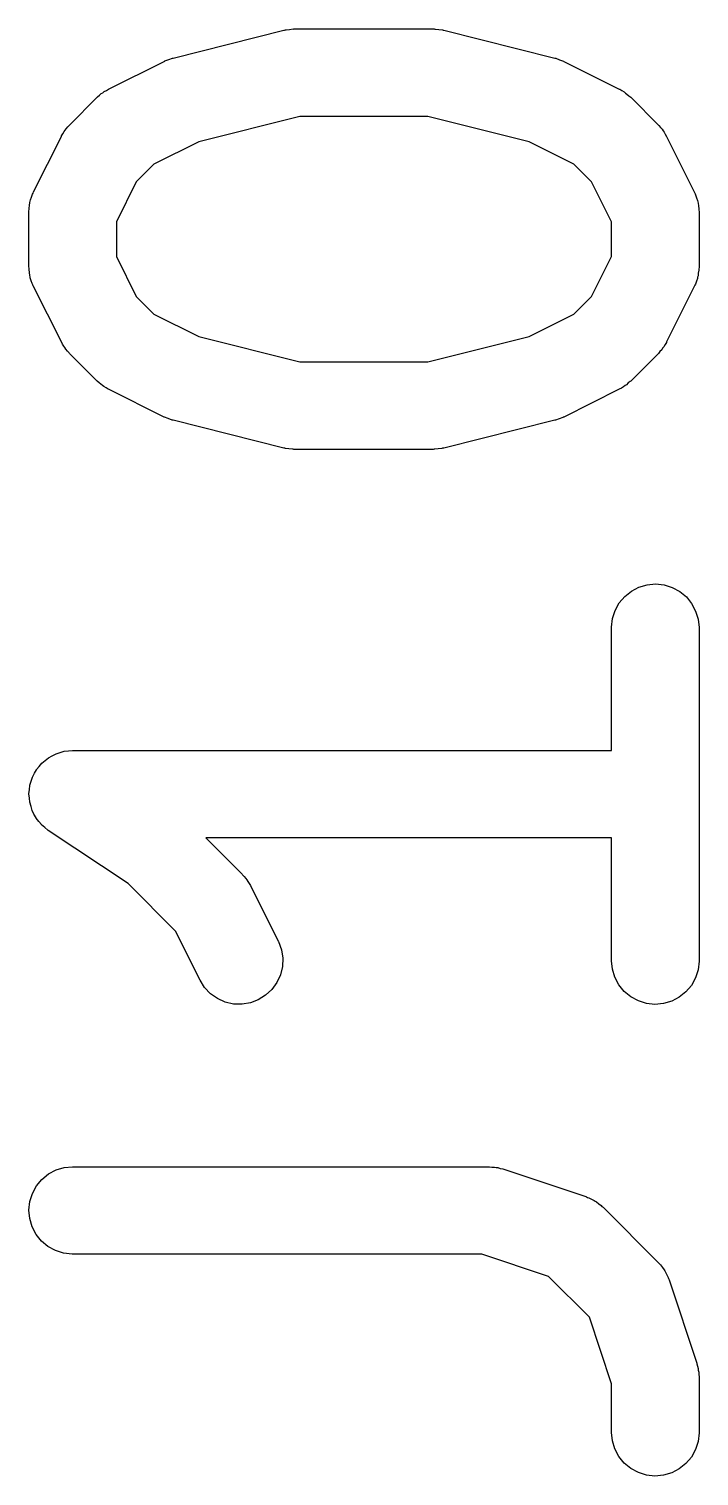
# Model space of a CAD drawing. Extents: x 0.26 to 6.88, y 0.69 to 3.68.
# Drawn here: x 2.4603 to 2.5056, y 1.1002 to 1.198 of the extents above; entities that cross this region are included whole.
import ezdxf

# ---------------------------------------------------------------- set-up
doc = ezdxf.new("R2010")
doc.units = 0
doc.header["$MEASUREMENT"] = 0
doc.layers.add('BLACK', color=7, linetype='CONTINUOUS')

msp = doc.modelspace()

# ---------------------------------------------------------------- linework, layer by layer
at = {"layer": 'BLACK', "linetype": 'CONTINUOUS'}
for p, q in [((2.47007, 1.19598), (2.47756, 1.19786)), ((2.47756, 1.19786), (2.4776, 1.19787)), ((2.4776, 1.19787), (2.47766, 1.19788)), ((2.47766, 1.19788), (2.47771, 1.19789)), ((2.47771, 1.19789), (2.47794, 1.19791)), ((2.47794, 1.19791), (2.47818, 1.19795)), ((2.47818, 1.19795), (2.47823, 1.19794)), ((2.47823, 1.19794), (2.47828, 1.19795)), ((2.47828, 1.19795), (2.48765, 1.19795)), ((2.48765, 1.19795), (2.4877, 1.19795)), ((2.4877, 1.19795), (2.48775, 1.19794)), ((2.48775, 1.19794), (2.4878, 1.19794)), ((2.4878, 1.19794), (2.48803, 1.19791)), ((2.48803, 1.19791), (2.48827, 1.19788)), ((2.48827, 1.19788), (2.48832, 1.19787)), ((2.48832, 1.19787), (2.48837, 1.19786)), ((2.48837, 1.19786), (2.49587, 1.19598)), ((2.46571, 1.19389), (2.46946, 1.19576)), ((2.46946, 1.19576), (2.4695, 1.19578)), ((2.4695, 1.19578), (2.46951, 1.19578)), ((2.46951, 1.19578), (2.46952, 1.19579)), ((2.46952, 1.19579), (2.46978, 1.19588)), ((2.46978, 1.19588), (2.47004, 1.19598)), ((2.47004, 1.19598), (2.47005, 1.19598)), ((2.47005, 1.19598), (2.47007, 1.19598)), ((2.49587, 1.19598), (2.49591, 1.19597)), ((2.49591, 1.19597), (2.49592, 1.19597)), ((2.49592, 1.19597), (2.49594, 1.19597)), ((2.49594, 1.19597), (2.49619, 1.19587)), ((2.49619, 1.19587), (2.49645, 1.19577)), ((2.49645, 1.19577), (2.49646, 1.19577)), ((2.49646, 1.19577), (2.49647, 1.19576)), ((2.49647, 1.19576), (2.50022, 1.19389)), ((2.46542, 1.19372), (2.46557, 1.1938)), ((2.46557, 1.1938), (2.46571, 1.19389)), ((2.50022, 1.19389), (2.50026, 1.19387)), ((2.50026, 1.19387), (2.5004, 1.19378)), ((2.5004, 1.19378), (2.50055, 1.1937)), ((2.46307, 1.19146), (2.46494, 1.19333)), ((2.46494, 1.19333), (2.46497, 1.19336)), ((2.46497, 1.19336), (2.4651, 1.19347)), ((2.4651, 1.19347), (2.46522, 1.19358)), ((2.46522, 1.19358), (2.46533, 1.19364)), ((2.46533, 1.19364), (2.46542, 1.19372)), ((2.50055, 1.1937), (2.50064, 1.19362)), ((2.50064, 1.19362), (2.50074, 1.19355)), ((2.50074, 1.19355), (2.50086, 1.19344)), ((2.50086, 1.19344), (2.50099, 1.19333)), ((2.50099, 1.19333), (2.50287, 1.19146)), ((2.47864, 1.19204), (2.47181, 1.19033)), ((2.48729, 1.19204), (2.47864, 1.19204)), ((2.49412, 1.19033), (2.48729, 1.19204)), ((2.46254, 1.19073), (2.46263, 1.19087)), ((2.46263, 1.19087), (2.4627, 1.19101)), ((2.4627, 1.19101), (2.46278, 1.19111)), ((2.46278, 1.19111), (2.46285, 1.19121)), ((2.46285, 1.19121), (2.46296, 1.19133)), ((2.46296, 1.19133), (2.46307, 1.19146)), ((2.50287, 1.19146), (2.50289, 1.19143)), ((2.50289, 1.19143), (2.503, 1.1913)), ((2.503, 1.1913), (2.50311, 1.19118)), ((2.50311, 1.19118), (2.50318, 1.19107)), ((2.50318, 1.19107), (2.50325, 1.19098)), ((2.50325, 1.19098), (2.50333, 1.19083)), ((2.46064, 1.18694), (2.46252, 1.19069)), ((2.46252, 1.19069), (2.46254, 1.19073)), ((2.47181, 1.19033), (2.46878, 1.18882)), ((2.49715, 1.18882), (2.49412, 1.19033)), ((2.50333, 1.19083), (2.50342, 1.19069)), ((2.50342, 1.19069), (2.50529, 1.18694)), ((2.46878, 1.18882), (2.46758, 1.18762)), ((2.49835, 1.18762), (2.49715, 1.18882)), ((2.46061, 1.18686), (2.46064, 1.18694)), ((2.46758, 1.18762), (2.46624, 1.18492)), ((2.4997, 1.18492), (2.49835, 1.18762)), ((2.50529, 1.18694), (2.50531, 1.1869)), ((2.46034, 1.18584), (2.46037, 1.18603)), ((2.46037, 1.18603), (2.46039, 1.18623)), ((2.46039, 1.18623), (2.46042, 1.18632)), ((2.46042, 1.18632), (2.46044, 1.1864)), ((2.46044, 1.1864), (2.46051, 1.18659)), ((2.46051, 1.18659), (2.46057, 1.18678)), ((2.46057, 1.18678), (2.46061, 1.18686)), ((2.50531, 1.1869), (2.50534, 1.18682)), ((2.50534, 1.18682), (2.50538, 1.18675)), ((2.50538, 1.18675), (2.50544, 1.18655)), ((2.50544, 1.18655), (2.50551, 1.18636)), ((2.50551, 1.18636), (2.50552, 1.18628)), ((2.50552, 1.18628), (2.50555, 1.18619)), ((2.50555, 1.18619), (2.50557, 1.18599)), ((2.50557, 1.18599), (2.5056, 1.18579)), ((2.46033, 1.18566), (2.46034, 1.18575)), ((2.46033, 1.18562), (2.46033, 1.18566)), ((2.46033, 1.18187), (2.46033, 1.18562)), ((2.46034, 1.18575), (2.46034, 1.18584)), ((2.5056, 1.18579), (2.5056, 1.18571)), ((2.5056, 1.18571), (2.50561, 1.18562)), ((2.50561, 1.18562), (2.50561, 1.18187)), ((2.46624, 1.18492), (2.46624, 1.18257)), ((2.4997, 1.18257), (2.4997, 1.18492)), ((2.46624, 1.18257), (2.46758, 1.17987)), ((2.49835, 1.17987), (2.4997, 1.18257)), ((2.46034, 1.18178), (2.46033, 1.18187)), ((2.46034, 1.1817), (2.46034, 1.18178)), ((2.46037, 1.1815), (2.46034, 1.1817)), ((2.46039, 1.1813), (2.46037, 1.1815)), ((2.46041, 1.18121), (2.46039, 1.1813)), ((2.46042, 1.18113), (2.46041, 1.18121)), ((2.46049, 1.18094), (2.46042, 1.18113)), ((2.5055, 1.18109), (2.50543, 1.1809)), ((2.50551, 1.18117), (2.5055, 1.18109)), ((2.50554, 1.18126), (2.50551, 1.18117)), ((2.50556, 1.18146), (2.50554, 1.18126)), ((2.5056, 1.18166), (2.50556, 1.18146)), ((2.50561, 1.18183), (2.5056, 1.18174)), ((2.5056, 1.18174), (2.5056, 1.18166)), ((2.50561, 1.18187), (2.50561, 1.18183)), ((2.46055, 1.18075), (2.46049, 1.18094)), ((2.46059, 1.18067), (2.46055, 1.18075)), ((2.46062, 1.18059), (2.46059, 1.18067)), ((2.46064, 1.18055), (2.46062, 1.18059)), ((2.46252, 1.1768), (2.46064, 1.18055)), ((2.50529, 1.18055), (2.50342, 1.1768)), ((2.50532, 1.18063), (2.50529, 1.18055)), ((2.50537, 1.18071), (2.50532, 1.18063)), ((2.50543, 1.1809), (2.50537, 1.18071)), ((2.46758, 1.17987), (2.46878, 1.17867)), ((2.49715, 1.17867), (2.49835, 1.17987)), ((2.46878, 1.17867), (2.47181, 1.17716)), ((2.49412, 1.17716), (2.49715, 1.17867)), ((2.47181, 1.17716), (2.47864, 1.17545)), ((2.48729, 1.17545), (2.49412, 1.17716)), ((2.4626, 1.17666), (2.46252, 1.1768)), ((2.46268, 1.17651), (2.4626, 1.17666)), ((2.46276, 1.17642), (2.46268, 1.17651)), ((2.46282, 1.17631), (2.46276, 1.17642)), ((2.46294, 1.17619), (2.46282, 1.17631)), ((2.46304, 1.17606), (2.46294, 1.17619)), ((2.50309, 1.17628), (2.50297, 1.17616)), ((2.50315, 1.17638), (2.50309, 1.17628)), ((2.50323, 1.17648), (2.50315, 1.17638)), ((2.50331, 1.17662), (2.50323, 1.17648)), ((2.5034, 1.17676), (2.50331, 1.17662)), ((2.50342, 1.1768), (2.5034, 1.17676)), ((2.46307, 1.17603), (2.46304, 1.17606)), ((2.46494, 1.17416), (2.46307, 1.17603)), ((2.47864, 1.17545), (2.48729, 1.17545)), ((2.50287, 1.17603), (2.50099, 1.17416)), ((2.50297, 1.17616), (2.50287, 1.17603)), ((2.46507, 1.17405), (2.46494, 1.17416)), ((2.46519, 1.17394), (2.46507, 1.17405)), ((2.46529, 1.17387), (2.46519, 1.17394)), ((2.46539, 1.17379), (2.46529, 1.17387)), ((2.46554, 1.17371), (2.46539, 1.17379)), ((2.46568, 1.17362), (2.46554, 1.17371)), ((2.46571, 1.17361), (2.46568, 1.17362)), ((2.46946, 1.17173), (2.46571, 1.17361)), ((2.50022, 1.17361), (2.49647, 1.17173)), ((2.50036, 1.17369), (2.50022, 1.17361)), ((2.50051, 1.17377), (2.50036, 1.17369)), ((2.50061, 1.17385), (2.50051, 1.17377)), ((2.50071, 1.17391), (2.50061, 1.17385)), ((2.50083, 1.17403), (2.50071, 1.17391)), ((2.50096, 1.17413), (2.50083, 1.17403)), ((2.50099, 1.17416), (2.50096, 1.17413)), ((2.46947, 1.17173), (2.46946, 1.17173)), ((2.46949, 1.17172), (2.46947, 1.17173)), ((2.46974, 1.17162), (2.46949, 1.17172)), ((2.47, 1.17152), (2.46974, 1.17162)), ((2.47001, 1.17152), (2.47, 1.17152)), ((2.47003, 1.17152), (2.47001, 1.17152)), ((2.47007, 1.17151), (2.47003, 1.17152)), ((2.47756, 1.16963), (2.47007, 1.17151)), ((2.49587, 1.17151), (2.48837, 1.16963)), ((2.49588, 1.17151), (2.49587, 1.17151)), ((2.4959, 1.17151), (2.49588, 1.17151)), ((2.49615, 1.17161), (2.4959, 1.17151)), ((2.49641, 1.1717), (2.49615, 1.17161)), ((2.49642, 1.17171), (2.49641, 1.1717)), ((2.49644, 1.17171), (2.49642, 1.17171)), ((2.49647, 1.17173), (2.49644, 1.17171)), ((2.47762, 1.16962), (2.47756, 1.16963)), ((2.47767, 1.16961), (2.47762, 1.16962)), ((2.4779, 1.16958), (2.47767, 1.16961)), ((2.47813, 1.16955), (2.4779, 1.16958)), ((2.47819, 1.16955), (2.47813, 1.16955)), ((2.47824, 1.16954), (2.47819, 1.16955)), ((2.47828, 1.16954), (2.47824, 1.16954)), ((2.48765, 1.16954), (2.47828, 1.16954)), ((2.48771, 1.16955), (2.48765, 1.16954)), ((2.48776, 1.16955), (2.48771, 1.16955)), ((2.48799, 1.16958), (2.48776, 1.16955)), ((2.48823, 1.1696), (2.48799, 1.16958)), ((2.48828, 1.16962), (2.48823, 1.1696)), ((2.48833, 1.16962), (2.48828, 1.16962)), ((2.48837, 1.16963), (2.48833, 1.16962)), ((2.50022, 1.15917), (2.50059, 1.15961)), ((2.50059, 1.15961), (2.50104, 1.15997)), ((2.50104, 1.15997), (2.50155, 1.16024)), ((2.50155, 1.16024), (2.5021, 1.1604)), ((2.5021, 1.1604), (2.50267, 1.16045)), ((2.50267, 1.16045), (2.50325, 1.16039)), ((2.50325, 1.16039), (2.5038, 1.16022)), ((2.5038, 1.16022), (2.5043, 1.15995)), ((2.5043, 1.15995), (2.50475, 1.15958)), ((2.50475, 1.15958), (2.50511, 1.15913)), ((2.49976, 1.15811), (2.49994, 1.15866)), ((2.49994, 1.15866), (2.50022, 1.15917)), ((2.50511, 1.15913), (2.50538, 1.15862)), ((2.50538, 1.15862), (2.50555, 1.15807)), ((2.4997, 1.15754), (2.49976, 1.15811)), ((2.50555, 1.15807), (2.50561, 1.1575)), ((2.4997, 1.1575), (2.4997, 1.15754)), ((2.4997, 1.1492), (2.4997, 1.1575)), ((2.50561, 1.1575), (2.50561, 1.135)), ((2.46165, 1.14871), (2.46191, 1.14885)), ((2.46191, 1.14885), (2.46216, 1.14898)), ((2.46216, 1.14898), (2.46243, 1.14906)), ((2.46216, 1.14898), (2.46216, 1.14898)), ((2.46216, 1.14898), (2.46216, 1.14898)), ((2.46243, 1.14906), (2.46271, 1.14915)), ((2.46271, 1.14915), (2.463, 1.14918)), ((2.46271, 1.14915), (2.46271, 1.14915)), ((2.46271, 1.14915), (2.46271, 1.14915)), ((2.463, 1.14918), (2.46328, 1.1492)), ((2.46328, 1.1492), (2.4997, 1.1492)), ((2.4607, 1.14766), (2.46083, 1.1479)), ((2.46083, 1.1479), (2.46084, 1.1479)), ((2.46084, 1.14791), (2.46102, 1.14813)), ((2.46084, 1.1479), (2.46084, 1.14791)), ((2.46102, 1.14813), (2.4612, 1.14835)), ((2.4612, 1.14835), (2.4612, 1.14835)), ((2.4612, 1.14835), (2.46121, 1.14835)), ((2.46121, 1.14835), (2.46143, 1.14853)), ((2.46143, 1.14853), (2.46165, 1.14871)), ((2.46165, 1.14871), (2.46165, 1.14871)), ((2.46165, 1.14871), (2.46165, 1.14871)), ((2.46039, 1.14685), (2.46048, 1.14713)), ((2.46039, 1.14684), (2.46039, 1.14685)), ((2.46039, 1.14685), (2.46039, 1.14685)), ((2.46048, 1.14713), (2.46056, 1.14739)), ((2.46056, 1.1474), (2.4607, 1.14766)), ((2.46056, 1.14739), (2.46056, 1.1474)), ((2.46056, 1.1474), (2.46056, 1.1474)), ((2.46033, 1.14628), (2.46036, 1.14656)), ((2.46033, 1.14627), (2.46033, 1.14628)), ((2.46036, 1.14597), (2.46033, 1.14627)), ((2.46033, 1.14627), (2.46033, 1.14627)), ((2.46036, 1.14656), (2.46039, 1.14684)), ((2.46038, 1.1457), (2.46036, 1.14597)), ((2.46047, 1.14541), (2.46038, 1.1457)), ((2.46038, 1.1457), (2.46038, 1.1457)), ((2.46038, 1.1457), (2.46038, 1.1457)), ((2.46054, 1.14515), (2.46047, 1.14541)), ((2.46054, 1.14514), (2.46054, 1.14515)), ((2.46054, 1.14515), (2.46054, 1.14515)), ((2.46067, 1.1449), (2.46054, 1.14514)), ((2.46081, 1.14464), (2.46067, 1.1449)), ((2.46081, 1.14463), (2.46081, 1.14464)), ((2.46081, 1.14464), (2.46081, 1.14464)), ((2.46099, 1.14441), (2.46081, 1.14463)), ((2.46117, 1.14419), (2.46099, 1.14441)), ((2.46117, 1.14418), (2.46117, 1.14419)), ((2.46117, 1.14419), (2.46117, 1.14419)), ((2.4614, 1.144), (2.46117, 1.14418)), ((2.46161, 1.14382), (2.4614, 1.144)), ((2.46161, 1.14381), (2.46161, 1.14382)), ((2.46164, 1.14379), (2.46161, 1.14381)), ((2.46161, 1.14381), (2.46161, 1.14381)), ((2.46161, 1.14381), (2.46161, 1.14381)), ((2.46703, 1.14021), (2.46164, 1.14379)), ((2.4997, 1.1433), (2.47229, 1.1433)), ((2.47229, 1.1433), (2.47474, 1.14084)), ((2.4997, 1.135), (2.4997, 1.1433)), ((2.47023, 1.137), (2.46703, 1.14021)), ((2.47474, 1.14084), (2.47477, 1.14081)), ((2.47477, 1.14081), (2.47488, 1.14068)), ((2.47488, 1.14068), (2.47499, 1.14056)), ((2.47499, 1.14056), (2.47506, 1.14046)), ((2.47506, 1.14046), (2.47513, 1.14036)), ((2.47513, 1.14036), (2.47521, 1.14021)), ((2.47521, 1.14021), (2.4753, 1.14007)), ((2.4753, 1.14007), (2.47717, 1.13632)), ((2.47189, 1.13368), (2.47023, 1.137)), ((2.47717, 1.13632), (2.47719, 1.13629)), ((2.47719, 1.13629), (2.47739, 1.13574)), ((2.47739, 1.13574), (2.47748, 1.13518)), ((2.47748, 1.13518), (2.47746, 1.1346)), ((2.47746, 1.1346), (2.47732, 1.13404)), ((2.49976, 1.13443), (2.4997, 1.135)), ((2.49992, 1.13388), (2.49976, 1.13443)), ((2.50554, 1.13439), (2.50537, 1.13384)), ((2.50561, 1.13496), (2.50554, 1.13439)), ((2.50561, 1.135), (2.50561, 1.13496)), ((2.4722, 1.13319), (2.47189, 1.13368)), ((2.47259, 1.13277), (2.4722, 1.13319)), ((2.47708, 1.13352), (2.47674, 1.13305)), ((2.47732, 1.13404), (2.47708, 1.13352)), ((2.50019, 1.13337), (2.49992, 1.13388)), ((2.50056, 1.13292), (2.50019, 1.13337)), ((2.50509, 1.13333), (2.50472, 1.13289)), ((2.50537, 1.13384), (2.50509, 1.13333)), ((2.47306, 1.13244), (2.47259, 1.13277)), ((2.47359, 1.1322), (2.47306, 1.13244)), ((2.47415, 1.13207), (2.47359, 1.1322)), ((2.47583, 1.13235), (2.47529, 1.13215)), ((2.47632, 1.13266), (2.47583, 1.13235)), ((2.47674, 1.13305), (2.47632, 1.13266)), ((2.501, 1.13255), (2.50056, 1.13292)), ((2.50151, 1.13228), (2.501, 1.13255)), ((2.50206, 1.13211), (2.50151, 1.13228)), ((2.50376, 1.13226), (2.50321, 1.1321)), ((2.50427, 1.13253), (2.50376, 1.13226)), ((2.50472, 1.13289), (2.50427, 1.13253)), ((2.47473, 1.13206), (2.47415, 1.13207)), ((2.47529, 1.13215), (2.47473, 1.13206)), ((2.50263, 1.13205), (2.50206, 1.13211)), ((2.50321, 1.1321), (2.50263, 1.13205)), ((2.4612, 1.12022), (2.46165, 1.12059)), ((2.46165, 1.12059), (2.46216, 1.12086)), ((2.46216, 1.12086), (2.46271, 1.12103)), ((2.46271, 1.12103), (2.46328, 1.12108)), ((2.46328, 1.12108), (2.4914, 1.12108)), ((2.4914, 1.12108), (2.49145, 1.12108)), ((2.49145, 1.12108), (2.49161, 1.12106)), ((2.49161, 1.12106), (2.49178, 1.12106)), ((2.49178, 1.12106), (2.4919, 1.12103)), ((2.4919, 1.12103), (2.49202, 1.12102)), ((2.49202, 1.12102), (2.49218, 1.12097)), ((2.49218, 1.12097), (2.49234, 1.12093)), ((2.49234, 1.12093), (2.49796, 1.11906)), ((2.46056, 1.11927), (2.46083, 1.11978)), ((2.46083, 1.11978), (2.4612, 1.12022)), ((2.46033, 1.11815), (2.46039, 1.11872)), ((2.46039, 1.11872), (2.46056, 1.11927)), ((2.49796, 1.11906), (2.498, 1.11904)), ((2.498, 1.11904), (2.49808, 1.11901)), ((2.49808, 1.11901), (2.49816, 1.11898)), ((2.49816, 1.11898), (2.49834, 1.11888)), ((2.49834, 1.11888), (2.49852, 1.1188)), ((2.49852, 1.1188), (2.49859, 1.11875)), ((2.49859, 1.11875), (2.49867, 1.11871)), ((2.49867, 1.11871), (2.49883, 1.11858)), ((2.49883, 1.11858), (2.49899, 1.11846)), ((2.46038, 1.11758), (2.46033, 1.11815)), ((2.46054, 1.11702), (2.46038, 1.11758)), ((2.49899, 1.11846), (2.49905, 1.1184)), ((2.49905, 1.1184), (2.49912, 1.11834)), ((2.49912, 1.11834), (2.50287, 1.11459)), ((2.46081, 1.11651), (2.46054, 1.11702)), ((2.46117, 1.11606), (2.46081, 1.11651)), ((2.46161, 1.11569), (2.46117, 1.11606)), ((2.46212, 1.11542), (2.46161, 1.11569)), ((2.46267, 1.11524), (2.46212, 1.11542)), ((2.46324, 1.11518), (2.46267, 1.11524)), ((2.46328, 1.11518), (2.46324, 1.11518)), ((2.49093, 1.11518), (2.46328, 1.11518)), ((2.49543, 1.11367), (2.49093, 1.11518)), ((2.50287, 1.11459), (2.50289, 1.11456)), ((2.4982, 1.11091), (2.49543, 1.11367)), ((2.50289, 1.11456), (2.50295, 1.1145)), ((2.50295, 1.1145), (2.50301, 1.11444)), ((2.50301, 1.11444), (2.50313, 1.11427)), ((2.50313, 1.11427), (2.50325, 1.11411)), ((2.50325, 1.11411), (2.50329, 1.11404)), ((2.50329, 1.11404), (2.50334, 1.11396)), ((2.50334, 1.11396), (2.50343, 1.11378)), ((2.50343, 1.11378), (2.50352, 1.1136)), ((2.50352, 1.1136), (2.50354, 1.11352)), ((2.50354, 1.11352), (2.50358, 1.11344)), ((2.50358, 1.11344), (2.50545, 1.10781)), ((2.4997, 1.1064), (2.4982, 1.11091)), ((2.50545, 1.10781), (2.50547, 1.10777)), ((2.50547, 1.10777), (2.5055, 1.10761)), ((2.5055, 1.10761), (2.50555, 1.10745)), ((2.50555, 1.10745), (2.50556, 1.10733)), ((2.50556, 1.10733), (2.50559, 1.10721)), ((2.50559, 1.10721), (2.50559, 1.10705)), ((2.50559, 1.10705), (2.50561, 1.10688)), ((2.50561, 1.10688), (2.50561, 1.10313)), ((2.4997, 1.10313), (2.4997, 1.1064)), ((2.49976, 1.10256), (2.4997, 1.10313)), ((2.50561, 1.10309), (2.50554, 1.10252)), ((2.50561, 1.10313), (2.50561, 1.10309)), ((2.49992, 1.10201), (2.49976, 1.10256)), ((2.50019, 1.1015), (2.49992, 1.10201)), ((2.50537, 1.10197), (2.50509, 1.10146)), ((2.50554, 1.10252), (2.50537, 1.10197)), ((2.50056, 1.10105), (2.50019, 1.1015)), ((2.501, 1.10068), (2.50056, 1.10105)), ((2.50472, 1.10102), (2.50427, 1.10066)), ((2.50509, 1.10146), (2.50472, 1.10102)), ((2.50151, 1.10041), (2.501, 1.10068)), ((2.50206, 1.10024), (2.50151, 1.10041)), ((2.50263, 1.10018), (2.50206, 1.10024)), ((2.50321, 1.10023), (2.50263, 1.10018)), ((2.50376, 1.10039), (2.50321, 1.10023)), ((2.50427, 1.10066), (2.50376, 1.10039))]:
    msp.add_line(p, q, dxfattribs=at)

doc.saveas('drawing.dxf')
